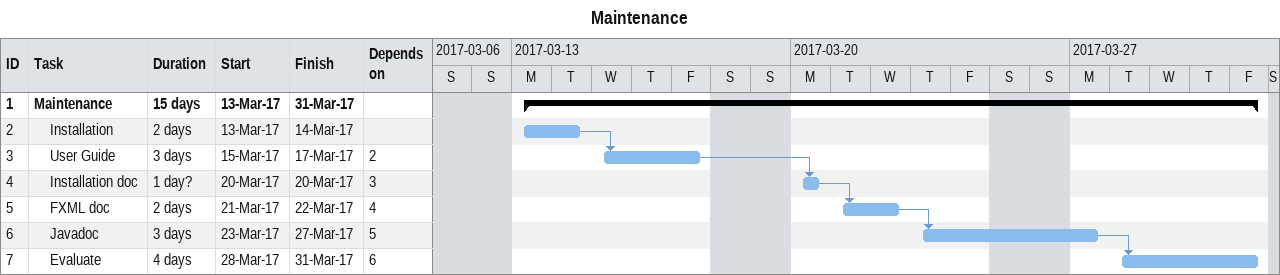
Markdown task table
Maintenance

| ID | Level | Task | Duration | Start | Finish | Predecessors |
|---|---|---|---|---|---|---|
| 1 | 1 | **Maintenance** | 15d | 2017-03-13 | 2017-03-31 |  |
| 2 | 2 | Installation | 2d | 2017-03-13 | 2017-03-14 |  |
| 3 | 2 | User Guide | 3d | 2017-03-15 | 2017-03-17 | 2 |
| 4 | 2 | Installation doc | 1d? | 2017-03-20 | 2017-03-20 | 3 |
| 5 | 2 | FXML doc | 2d | 2017-03-21 | 2017-03-22 | 4 |
| 6 | 2 | Javadoc | 3d | 2017-03-23 | 2017-03-27 | 5 |
| 7 | 2 | Evaluate | 4d | 2017-03-28 | 2017-03-31 | 6 |
